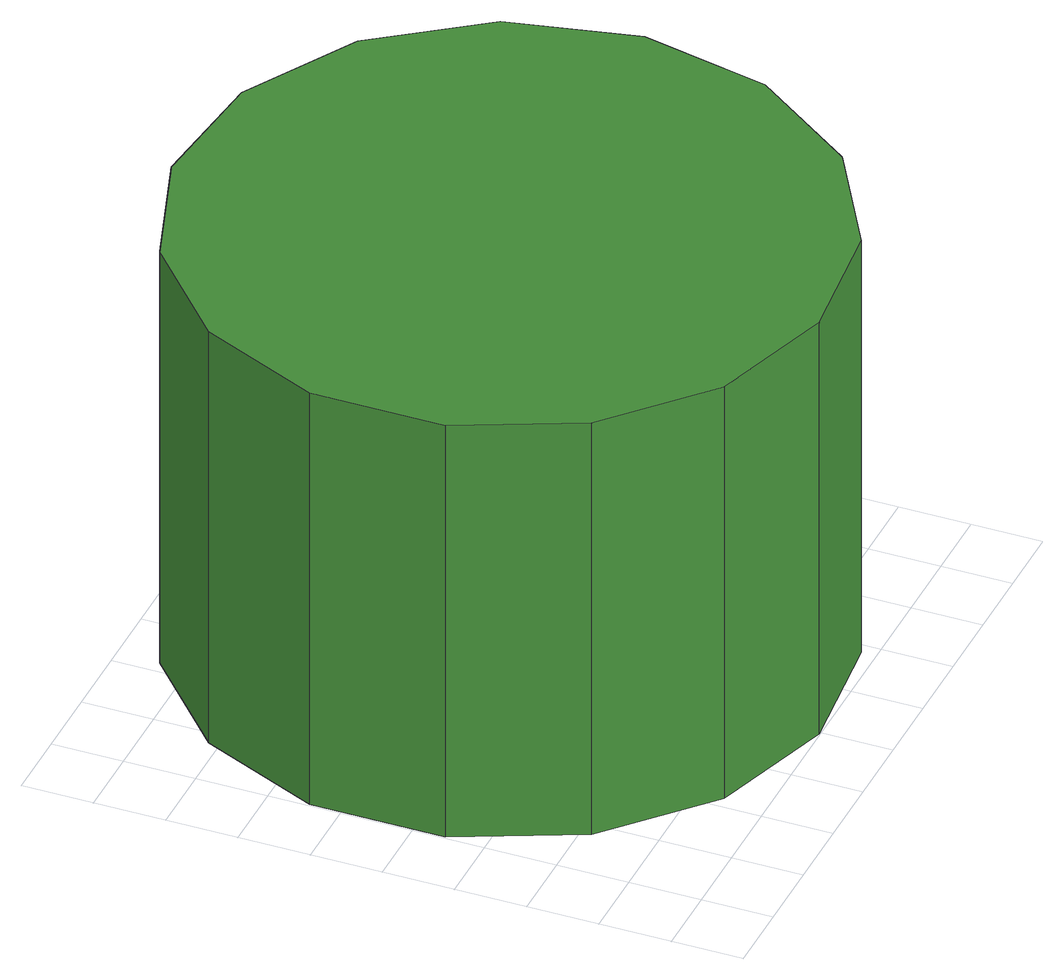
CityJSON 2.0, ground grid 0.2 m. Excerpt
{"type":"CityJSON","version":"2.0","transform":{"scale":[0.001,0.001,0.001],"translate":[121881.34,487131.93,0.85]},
"CityObjects":{
"tree1":{"type":"SolitaryVegetationObject","attributes":{"function":"something"},"geometry":[{"type":"MultiSurface","lod":"1","boundaries":[[[0,1,2,3,4,5,6,7,8,9,10,11,12,13,14]],[[15,16,17,18,19,20,21,22,23,24,25,26,27,28,29]],[[0,29,28,1]],[[1,28,27,2]],[[2,27,26,3]],[[3,26,25,4]],[[4,25,24,5]],[[5,24,23,6]],[[6,23,22,7]],[[7,22,21,8]],[[8,21,20,9]],[[9,20,19,10]],[[10,19,18,11]],[[11,18,17,12]],[[12,17,16,13]],[[13,16,15,14]],[[14,15,29,0]]]}]}
},
"vertices":[
[1794,900,1296],[1715,1267,1296],[1495,1571,1296],[1170,1758,1296],[796,1797,1296],[439,1681,1296],[161,1430,1296],[8,1087,1296],[8,712,1296],[161,369,1296],[439,118,1296],[796,2,1296],[1170,41,1296],[1495,229,1296],[1715,533,1296],[1715,533,6],[1495,229,6],[1170,41,6],[796,2,6],[439,118,6],[161,369,6],[8,712,6],[8,1087,6],[161,1430,6],[439,1681,6],[796,1797,6],[1170,1758,6],[1495,1571,6],[1715,1267,6],[1794,900,6]
]}
